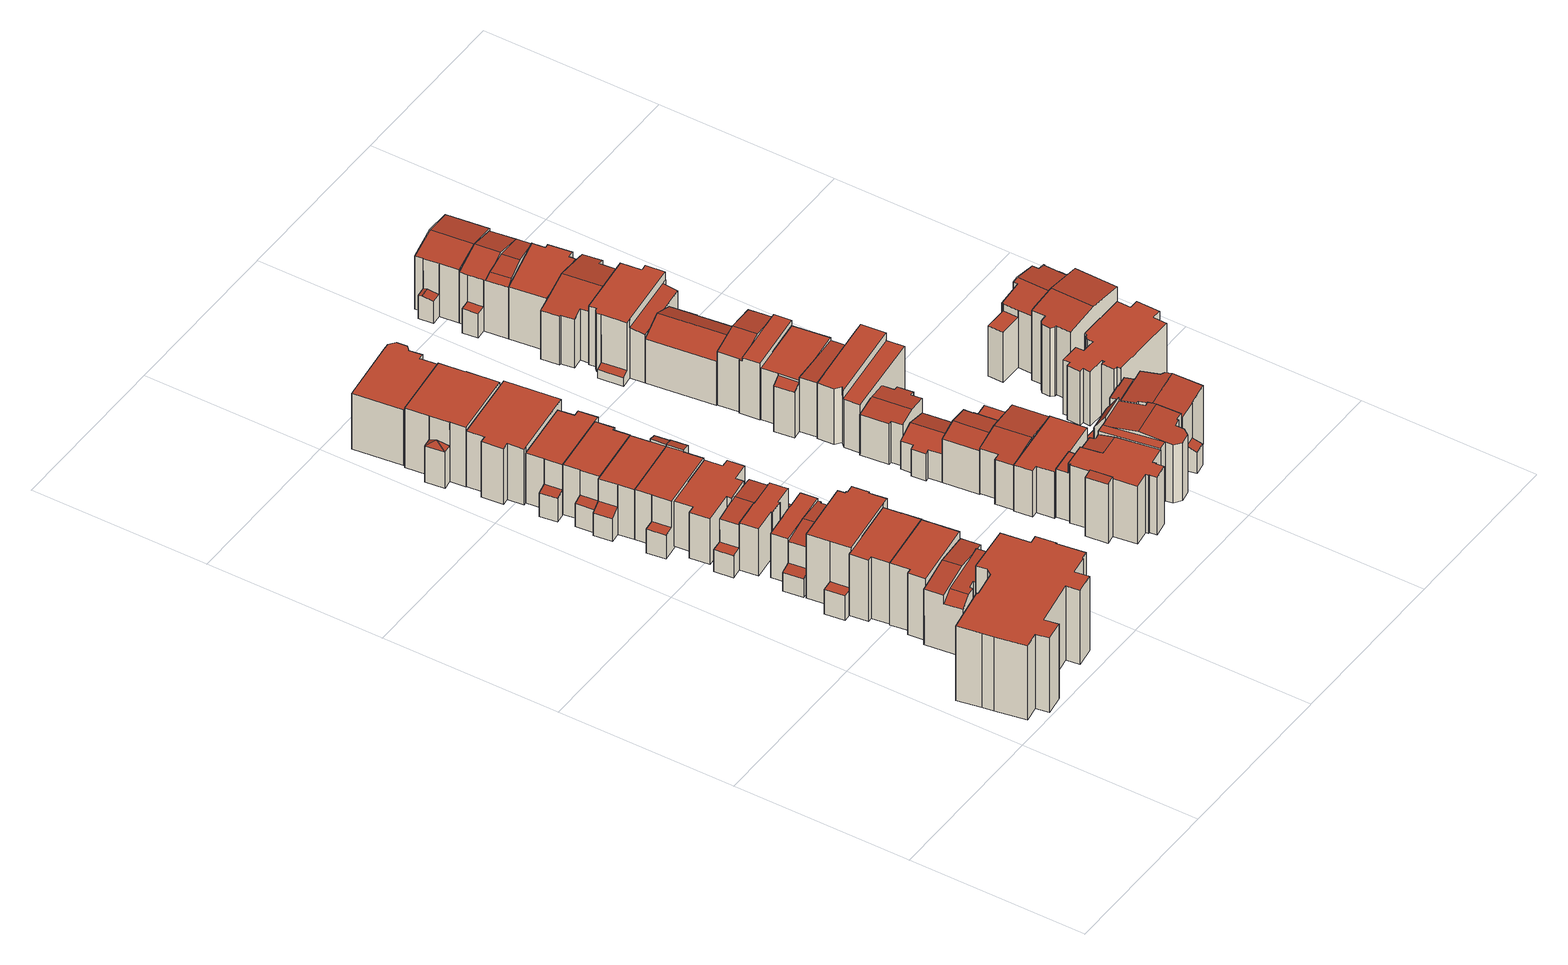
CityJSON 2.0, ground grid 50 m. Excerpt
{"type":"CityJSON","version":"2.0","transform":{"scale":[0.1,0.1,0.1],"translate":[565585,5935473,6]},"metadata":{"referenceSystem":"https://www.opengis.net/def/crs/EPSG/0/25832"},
"CityObjects":{
"building1":{"type":"Building","attributes":{"name":"Wasser- und Schifffahrtsamt","Gemeindeschluessel":"02000000","Geometrietyp2DReferenz":"3000","function":"31001_3010","roofType":"1000","measuredHeight":23.5,"storeysAboveGround":5},"geometry":[{"type":"MultiSurface","lod":"2","boundaries":[[[0,1,2,3,4,5,6,7,8,9,10,11,12,13,14,15,16,17,18,19,20,21,22,23,24,25]],[[26,27,28,29,30,31,32,33,34,35,36,37,38,39,40,41,42,43,44,45,46,47,48,49,50,51]],[[51,50,1,0]],[[50,49,2,1]],[[49,48,3,2]],[[48,47,4,3]],[[47,46,5,4]],[[46,45,6,5]],[[45,44,7,6]],[[44,43,8,7]],[[43,42,9,8]],[[42,41,10,9]],[[41,40,11,10]],[[40,39,12,11]],[[39,38,13,12]],[[38,37,14,13]],[[37,36,15,14]],[[36,35,16,15]],[[35,34,17,16]],[[34,33,18,17]],[[33,32,19,18]],[[32,31,20,19]],[[31,30,21,20]],[[30,29,22,21]],[[29,28,23,22]],[[28,27,24,23]],[[27,26,25,24]],[[26,51,0,25]]],"semantics":{"surfaces":[{"type":"GroundSurface"},{"type":"RoofSurface"},{"type":"WallSurface"}],"values":[0,1,2,2,2,2,2,2,2,2,2,2,2,2,2,2,2,2,2,2,2,2,2,2,2,2,2,2]}}]},
"building2":{"type":"Building","attributes":{"Gemeindeschluessel":"02000000","Geometrietyp2DReferenz":"3000","function":"31001_1120","roofType":"3100","measuredHeight":18.87,"storeysAboveGround":3},"geometry":[{"type":"MultiSurface","lod":"2","boundaries":[[[52,53,54,55,56]],[[57,58,59,60]],[[59,58,61,62,63,64,65,66,67]],[[68,69,70,71,53,52,67]],[[65,72,73,68,66]],[[74,75,76,77]],[[78,55,54,79]],[[80,64,63,81]],[[81,63,62,82]],[[82,62,61,83]],[[77,70,69,74]],[[73,69,68]],[[84,76,75,85]],[[86,87,80,81,82,83,88,78,79,89,84,85]],[[59,67,52,56,60]],[[87,86,69,73,72]],[[86,85,75,74,69]],[[84,89,71,70,77,76]],[[80,87,72,65,64]],[[68,67,66]],[[88,83,61,58,57]],[[78,88,57,60,56,55]],[[89,79,54,53,71]]],"semantics":{"surfaces":[{"type":"RoofSurface"},{"type":"WallSurface"},{"type":"GroundSurface"}],"values":[0,0,0,0,0,0,1,1,1,1,1,1,1,2,1,1,1,1,1,1,1,1,1]}}]},
"building3":{"type":"Building","attributes":{"Gemeindeschluessel":"02000000","Geometrietyp2DReferenz":"3000","function":"31001_1120","roofType":"1000","measuredHeight":19.56,"storeysAboveGround":4},"geometry":[{"type":"MultiSurface","lod":"2","boundaries":[[[90,91,92,93,94]],[[95,92,91]],[[92,96,93]],[[95,97,96,92]],[[98,99,100,101]],[[101,100,102,103]],[[103,102,104,105]],[[105,104,106,107]],[[94,108,109,90]],[[110,111,112,113]],[[114,97,95,115]],[[116,110,113,98,101,103,105,107,114,115]],[[114,107,106,108,94,93,96,97]],[[116,115,95,91,90,109,117]],[[99,98,113,112]],[[111,110,116,117]],[[111,117,109,108,106,104,102,100,99,112]]],"semantics":{"surfaces":[{"type":"RoofSurface"},{"type":"WallSurface"},{"type":"GroundSurface"}],"values":[0,0,0,0,1,1,1,1,1,1,1,2,1,1,1,1,0]}}]},
"building4":{"type":"Building","attributes":{"Gemeindeschluessel":"02000000","Geometrietyp2DReferenz":"3000","function":"31001_1120","roofType":"1000","measuredHeight":19.34,"storeysAboveGround":4},"geometry":[{"type":"MultiSurface","lod":"2","boundaries":[[[118,119,120,121]],[[122,123,124,125]],[[121,126,127,118]],[[128,127,129,130]],[[130,129,131,132]],[[132,131,133,134]],[[134,133,135,136]],[[137,120,119,138]],[[128,130,132,134,136,122,125,139,137,138]],[[128,138,119,118,127]],[[137,139,140,126,121,120]],[[123,122,136,135]],[[140,139,125,124]],[[140,124,123,135,133,131,129,127,126]]],"semantics":{"surfaces":[{"type":"RoofSurface"},{"type":"WallSurface"},{"type":"GroundSurface"}],"values":[0,1,1,1,1,1,1,1,2,1,1,1,1,0]}}]},
"building5":{"type":"Building","attributes":{"Gemeindeschluessel":"02000000","Geometrietyp2DReferenz":"3000","function":"31001_3020","roofType":"1000","measuredHeight":20.38,"storeysAboveGround":3},"geometry":[{"type":"MultiSurface","lod":"2","boundaries":[[[141,142,143,144,145]],[[122,142,141,146]],[[146,141,145,147]],[[148,149,150,151]],[[151,150,152,153]],[[153,152,154,155]],[[155,154,156,157]],[[157,156,158,159]],[[160,161,162,163]],[[163,162,164,165]],[[165,164,166,125]],[[143,167,168,144]],[[122,146,147,169,148,151,153,155,157,159,160,163,165,125]],[[149,148,169,170]],[[161,160,159,158]],[[122,125,166,167,143,142]],[[169,147,145,144,168,170]],[[161,158,156,154,152,150,149,170,168,167,166,164,162]]],"semantics":{"surfaces":[{"type":"RoofSurface"},{"type":"WallSurface"},{"type":"GroundSurface"}],"values":[0,1,1,1,1,1,1,1,1,1,1,1,2,1,1,1,1,0]}}]},
"building6":{"type":"Building","attributes":{"Gemeindeschluessel":"02000000","Geometrietyp2DReferenz":"3000","function":"31001_1010","roofType":"3100","measuredHeight":14.05,"storeysAboveGround":2},"geometry":[{"type":"MultiSurface","lod":"2","boundaries":[[[171,172,173,174]],[[175,176,177,178,179,180,181,182,183,184,185,186]],[[187,188,189,186,190,191]],[[188,192,193,194,195,196,197,198,175,189]],[[199,200,201,202]],[[203,204,200,199]],[[205,174,173,206]],[[207,184,183,208]],[[208,183,182,209]],[[209,182,181,210]],[[210,181,180,211]],[[211,180,179,212]],[[212,179,178,213]],[[198,176,175]],[[186,185,190]],[[171,187,191,172]],[[214,196,195,215]],[[215,195,194,216]],[[216,194,193,217]],[[217,193,192,218]],[[214,215,216,217,218,205,206,219,207,208,209,210,211,212,213,220,221]],[[205,218,192,188,187,171,174]],[[221,220,201,200,204]],[[214,221,204,203,197,196]],[[175,186,189]],[[207,219,190,185,184]],[[176,198,197,203,199,202,177]],[[220,213,178,177,202,201]],[[219,206,173,172,191,190]]],"semantics":{"surfaces":[{"type":"RoofSurface"},{"type":"WallSurface"},{"type":"GroundSurface"}],"values":[0,0,0,0,0,0,1,1,1,1,1,1,1,1,1,1,1,1,1,1,2,1,1,1,1,1,1,1,1]}}]},
"building7":{"type":"Building","attributes":{"Gemeindeschluessel":"02000000","Geometrietyp2DReferenz":"3000","function":"31001_1120","roofType":"3100","measuredHeight":14.93,"storeysAboveGround":2},"geometry":[{"type":"MultiSurface","lod":"2","boundaries":[[[222,223,224,225]],[[226,227,228,229,230]],[[228,231,232,233,234,235,236,237,238,239,240]],[[229,240,241,242,243,244,245,246,247,230]],[[248,249,250,251]],[[252,253,254,255]],[[256,222,225,257]],[[223,227,226,224]],[[227,231,228]],[[240,239,241]],[[258,238,237,259]],[[259,237,236,260]],[[260,236,235,261]],[[261,235,234,262]],[[262,234,233,263]],[[263,233,232,264]],[[265,247,246,266]],[[266,246,245,267]],[[267,245,244,268]],[[268,244,243,269]],[[252,251,250,253]],[[258,259,260,261,262,263,264,270,256,257,265,266,267,268,269,271,272]],[[265,257,225,224,226,230,247]],[[272,271,254,253,250,249]],[[271,269,243,242,255,254]],[[258,272,249,248,238]],[[238,248,251,252,255,242,241,239]],[[270,264,232,231,227]],[[228,240,229]],[[256,270,227,223,222]]],"semantics":{"surfaces":[{"type":"RoofSurface"},{"type":"WallSurface"},{"type":"GroundSurface"}],"values":[0,0,0,0,0,0,1,1,1,1,1,1,1,1,1,1,1,1,1,1,1,2,1,1,1,1,1,1,1,1]}}]},
"building8":{"type":"Building","attributes":{"Gemeindeschluessel":"02000000","Geometrietyp2DReferenz":"3000","function":"31001_1010","roofType":"1000","measuredHeight":14.27,"storeysAboveGround":3},"geometry":[{"type":"MultiSurface","lod":"2","boundaries":[[[273,274,275,276,277,278,279,280,281,282,283,284,285]],[[286,287,288,289,290,291,292,293,294,295,296,297,298]],[[286,285,284,287]],[[287,284,283,288]],[[288,283,282,289]],[[289,282,281,290]],[[290,281,280,291]],[[291,280,279,292]],[[292,279,278,293]],[[293,278,277,294]],[[294,277,276,295]],[[295,276,275,296]],[[296,275,274,297]],[[297,274,273,298]],[[298,273,285,286]]],"semantics":{"surfaces":[{"type":"RoofSurface"},{"type":"GroundSurface"},{"type":"WallSurface"}],"values":[0,1,2,2,2,2,2,2,2,2,2,2,2,2,2]}}]},
"building9":{"type":"Building","attributes":{"Gemeindeschluessel":"02000000","Geometrietyp2DReferenz":"3000","function":"31001_1010","roofType":"1000","measuredHeight":16.31,"storeysAboveGround":3},"geometry":[{"type":"MultiSurface","lod":"2","boundaries":[[[299,300,301,302]],[[303,304,305,306]],[[307,308,309,310]],[[311,299,302,312]],[[310,313,314,307]],[[315,314,316,317]],[[300,318,319,301]],[[309,304,303,313,310]],[[313,303,306,320]],[[315,317,311,312,321,322,323,324]],[[318,300,299,311,317,316]],[[324,323,305,304,309,308]],[[315,324,308,307,314]],[[325,322,321,326]],[[323,322,325,320,306,305]],[[321,312,302,301,319,326]],[[325,326,319,318,316,314,313,320]]],"semantics":{"surfaces":[{"type":"RoofSurface"},{"type":"WallSurface"},{"type":"GroundSurface"}],"values":[0,0,0,1,1,1,1,1,1,2,1,1,1,1,1,1,0]}}]},
"building10":{"type":"Building","attributes":{"Gemeindeschluessel":"02000000","Geometrietyp2DReferenz":"3000","function":"31001_1010","roofType":"1000","measuredHeight":16.48,"storeysAboveGround":3},"geometry":[{"type":"MultiSurface","lod":"2","boundaries":[[[327,328,329,330]],[[306,331,332,333]],[[334,335,336,337]],[[338,328,327,339]],[[340,341,342,343]],[[337,342,344,334]],[[329,345,346,330]],[[334,344,333,332,335]],[[347,306,333,344]],[[348,349,338,339,340,343,350,351]],[[340,339,327,330,346,341]],[[351,350,336,335,332,331]],[[348,351,331,306,347,352]],[[345,349,348,352]],[[350,343,342,337,336]],[[338,349,345,329,328]],[[352,347,344,342,341,346,345]]],"semantics":{"surfaces":[{"type":"RoofSurface"},{"type":"WallSurface"},{"type":"GroundSurface"}],"values":[0,0,0,1,1,1,1,1,1,2,1,1,1,1,1,1,0]}}]},
"building11":{"type":"Building","attributes":{"Gemeindeschluessel":"02000000","Geometrietyp2DReferenz":"3000","function":"31001_1020","roofType":"1000","measuredHeight":15.69,"storeysAboveGround":3},"geometry":[{"type":"MultiSurface","lod":"2","boundaries":[[[353,354,355,356]],[[357,353,356,358]],[[359,360,361,362]],[[363,364,365,366]],[[366,365,367,368]],[[354,369,370,355]],[[357,358,371,359,362,363,366,368]],[[360,359,371,372]],[[364,363,362,361]],[[357,368,367,369,354,353]],[[371,358,356,355,370,372]],[[364,361,360,372,370,369,367,365]]],"semantics":{"surfaces":[{"type":"RoofSurface"},{"type":"WallSurface"},{"type":"GroundSurface"}],"values":[0,1,1,1,1,1,2,1,1,1,1,0]}}]},
"building12":{"type":"Building","attributes":{"Gemeindeschluessel":"02000000","Geometrietyp2DReferenz":"3000","function":"31001_1010","roofType":"1000","measuredHeight":15.85,"storeysAboveGround":3},"geometry":[{"type":"MultiSurface","lod":"2","boundaries":[[[373,374,375,376]],[[377,373,376,378]],[[379,380,381,382]],[[382,381,383,384]],[[384,383,385,386]],[[374,387,388,375]],[[389,377,378,390,379,382,384,386,391]],[[360,389,391,392]],[[380,379,390,393]],[[392,391,386,385]],[[377,389,360,387,374,373]],[[390,378,376,375,388,393]],[[392,385,383,381,380,393,388,387,360]]],"semantics":{"surfaces":[{"type":"RoofSurface"},{"type":"WallSurface"},{"type":"GroundSurface"}],"values":[0,1,1,1,1,1,2,1,1,1,1,1,0]}}]},
"building13":{"type":"Building","attributes":{"Gemeindeschluessel":"02000000","Geometrietyp2DReferenz":"3000","function":"31001_1010","roofType":"1000","measuredHeight":17.62,"storeysAboveGround":3},"geometry":[{"type":"MultiSurface","lod":"2","boundaries":[[[394,395,396,397,398,399,400,401,402]],[[379,403,404,405,406,407,408,409,410]],[[406,398,397,407]],[[407,397,396,408]],[[408,396,395,409]],[[409,395,394,410]],[[379,402,401,403]],[[403,401,400,404]],[[404,400,399,405]],[[405,399,398,406]],[[379,410,394,402]]],"semantics":{"surfaces":[{"type":"RoofSurface"},{"type":"GroundSurface"},{"type":"WallSurface"}],"values":[0,1,2,2,2,2,2,2,2,2,2]}}]},
"building14":{"type":"Building","attributes":{"Gemeindeschluessel":"02000000","Geometrietyp2DReferenz":"3000","function":"31001_1010","roofType":"1000","measuredHeight":18.85,"storeysAboveGround":3},"geometry":[{"type":"MultiSurface","lod":"2","boundaries":[[[411,412,413]],[[414,411,413]],[[415,416,411,414]],[[416,417,418,412,411]],[[419,420,421,422]],[[423,424,425,426,427]],[[428,429,430,431]],[[417,432,433,418]],[[426,420,419,427]],[[434,425,424,435]],[[436,437,438,439,440,428,431,441,442,434,435]],[[443,433,432,444,445,446,447,448,430,429]],[[440,439,413,412,418,433,443]],[[438,437,444,432,417,416,415]],[[434,442,421,420,426,425]],[[436,435,424,423,446,445]],[[445,444,437,436]],[[447,446,423,427,419,422]],[[442,441,448,447,422,421]],[[443,429,428,440]],[[430,448,441,431]],[[439,438,415,414,413]]],"semantics":{"surfaces":[{"type":"RoofSurface"},{"type":"WallSurface"},{"type":"GroundSurface"}],"values":[0,0,0,0,0,0,1,1,1,1,2,0,1,1,1,1,1,1,1,1,1,1]}}]},
"building15":{"type":"Building","attributes":{"Gemeindeschluessel":"02000000","Geometrietyp2DReferenz":"3000","function":"31001_1010","roofType":"1000","measuredHeight":17.55,"storeysAboveGround":3},"geometry":[{"type":"MultiSurface","lod":"2","boundaries":[[[449,450,451,452]],[[453,454,455,456]],[[457,458,459,460]],[[460,459,461,462]],[[463,464,465,466]],[[466,465,450,449]],[[467,468,469,470]],[[471,461,459,458,469,468,455,454,451,450,465,464]],[[457,460,462,472,463,466,449,452,453,456,467,470]],[[463,472,471,464]],[[472,462,461,471]],[[457,470,469,458]],[[467,456,455,468]],[[453,452,451,454]]],"semantics":{"surfaces":[{"type":"WallSurface"},{"type":"RoofSurface"},{"type":"GroundSurface"}],"values":[0,0,0,0,0,0,0,1,2,0,0,0,0,0]}}]},
"building16":{"type":"Building","attributes":{"Gemeindeschluessel":"02000000","Geometrietyp2DReferenz":"3000","function":"31001_1120","roofType":"1000","measuredHeight":18.82,"storeysAboveGround":4},"geometry":[{"type":"MultiSurface","lod":"2","boundaries":[[[473,474,475,476]],[[477,478,479,480,481,482,483,484,485]],[[486,475,474,487]],[[488,473,476,489]],[[490,491,492,493]],[[485,494,477]],[[495,496,497,498]],[[498,497,499,500]],[[500,499,501,502]],[[503,483,482,504]],[[504,482,481,505]],[[505,481,480,506]],[[507,508,509,510]],[[510,509,511,512]],[[512,511,513,514]],[[515,516,495,498,500,502,517,488,489,518,490,493,519,520,503,504,505,506,507,510,512,514]],[[486,487,521,501,499,497,496,522,523,513,511,509,508,479,478,477,494,524,492,491]],[[508,507,506,480,479]],[[523,522,516,515]],[[513,523,515,514]],[[503,520,525,526,484,483]],[[522,496,495,516]],[[501,521,517,502]],[[486,491,490,518]],[[527,524,494,485,484,526]],[[519,493,492,524,527,528]],[[525,520,519,528]],[[488,517,521,487,474,473]],[[518,489,476,475,486]],[[525,528,527,526]]],"semantics":{"surfaces":[{"type":"RoofSurface"},{"type":"WallSurface"},{"type":"GroundSurface"}],"values":[0,0,1,1,1,1,1,1,1,1,1,1,1,1,1,2,0,1,1,1,1,1,1,1,1,1,1,1,1,0]}}]},
"building17":{"type":"Building","attributes":{"Gemeindeschluessel":"02000000","Geometrietyp2DReferenz":"3000","function":"31001_1010","roofType":"1000","measuredHeight":14.65,"storeysAboveGround":3},"geometry":[{"type":"MultiSurface","lod":"2","boundaries":[[[529,530,531,532,533,534,535]],[[536,537,538,539,540,541,542]],[[540,531,530,541]],[[541,530,529,542]],[[536,535,534,537]],[[537,534,533,538]],[[538,533,532,539]],[[539,532,531,540]],[[536,542,529,535]]],"semantics":{"surfaces":[{"type":"RoofSurface"},{"type":"GroundSurface"},{"type":"WallSurface"}],"values":[0,1,2,2,2,2,2,2,2]}}]},
"building18":{"type":"Building","attributes":{"Gemeindeschluessel":"02000000","Geometrietyp2DReferenz":"3000","function":"31001_1010","roofType":"3100","measuredHeight":15.34,"storeysAboveGround":3},"geometry":[{"type":"MultiSurface","lod":"2","boundaries":[[[543,544,545,546,547,548]],[[544,549,550,545]],[[551,548,547,552]],[[552,547,546,553]],[[554,543,548,551]],[[555,550,549,556]],[[556,549,544,543,554]],[[553,546,545,550,555]],[[553,555,556,554,551,552]]],"semantics":{"surfaces":[{"type":"RoofSurface"},{"type":"WallSurface"},{"type":"GroundSurface"}],"values":[0,0,1,1,1,1,1,1,2]}}]},
"building19":{"type":"Building","attributes":{"Gemeindeschluessel":"02000000","Geometrietyp2DReferenz":"3000","function":"31001_1010","roofType":"3100","measuredHeight":10.65,"storeysAboveGround":2},"geometry":[{"type":"MultiSurface","lod":"2","boundaries":[[[557,558,559,560,561,562,563,564]],[[563,565,566,564]],[[567,559,558,568]],[[568,558,557,569]],[[570,562,561,571]],[[571,561,560,572]],[[572,560,559,567]],[[573,566,565,574]],[[569,557,564,566,573]],[[574,565,563,562,570]],[[574,570,571,572,567,568,569,573]]],"semantics":{"surfaces":[{"type":"RoofSurface"},{"type":"WallSurface"},{"type":"GroundSurface"}],"values":[0,0,1,1,1,1,1,1,1,1,2]}}]},
"building20":{"type":"Building","attributes":{"Gemeindeschluessel":"02000000","Geometrietyp2DReferenz":"3000","function":"31001_2010","roofType":"3100","measuredHeight":14.89,"storeysAboveGround":5},"geometry":[{"type":"MultiSurface","lod":"2","boundaries":[[[575,576,577,578]],[[578,579,580,575]],[[581,577,576,582]],[[583,570,574,584,581,582]],[[583,582,576,575,580,585,586]],[[581,584,587,579,578,577]],[[587,584,574,588]],[[589,570,583,586]],[[574,570,589,590,588]],[[585,580,579,587,588,590]],[[585,590,589,586]]],"semantics":{"surfaces":[{"type":"RoofSurface"},{"type":"WallSurface"},{"type":"GroundSurface"}],"values":[0,1,1,2,1,1,1,1,1,0,0]}}]},
"building21":{"type":"Building","attributes":{"Gemeindeschluessel":"02000000","Geometrietyp2DReferenz":"3000","function":"31001_1010","roofType":"3100","measuredHeight":13.45,"storeysAboveGround":4},"geometry":[{"type":"MultiSurface","lod":"2","boundaries":[[[591,592,593,594,595,596,597]],[[594,598,599,600,601,602,603,595]],[[604,597,596,605]],[[606,593,592,607]],[[607,592,591,608]],[[608,591,597,604]],[[609,603,602,610]],[[610,602,601,611]],[[611,601,600,612]],[[612,600,599,613]],[[613,599,598,614]],[[614,598,594,593,606]],[[605,596,595,603,609]],[[605,609,610,611,612,613,614,606,607,608,604]]],"semantics":{"surfaces":[{"type":"RoofSurface"},{"type":"WallSurface"},{"type":"GroundSurface"}],"values":[0,0,1,1,1,1,1,1,1,1,1,1,1,2]}}]},
"building22":{"type":"Building","attributes":{"Gemeindeschluessel":"02000000","Geometrietyp2DReferenz":"3000","function":"31001_1120","roofType":"3100","measuredHeight":19.62,"storeysAboveGround":5},"geometry":[{"type":"MultiSurface","lod":"2","boundaries":[[[615,616,617,618,619]],[[615,620,621,622,623,624,625,626]],[[627,628,629,630]],[[626,616,615]],[[631,618,617,632]],[[633,623,622,634]],[[635,636,637,638]],[[638,637,639,640]],[[640,639,641,642]],[[642,641,643,644]],[[645,646,619,647]],[[648,630,629,649]],[[624,628,627,625]],[[650,651,652,653]],[[650,653,645,647,631,632,654,648,649,633,634,635,638,640,642,644]],[[646,645,653,652]],[[651,650,644,643]],[[615,619,620]],[[635,634,622,621,636]],[[633,649,629,628,624,623]],[[648,654,625,627,630]],[[631,647,619,618]],[[654,632,617,616,626,625]],[[651,643,641,639,637,636,621,620,619,646,652]]],"semantics":{"surfaces":[{"type":"RoofSurface"},{"type":"WallSurface"},{"type":"GroundSurface"}],"values":[0,0,0,1,1,1,1,1,1,1,1,1,1,1,2,1,1,1,1,1,1,1,1,0]}}]},
"building23":{"type":"Building","attributes":{"Gemeindeschluessel":"02000000","Geometrietyp2DReferenz":"3000","function":"31001_1010","roofType":"1000","measuredHeight":17.07,"storeysAboveGround":3},"geometry":[{"type":"MultiSurface","lod":"2","boundaries":[[[655,656,657,658]],[[659,660,661,662,663]],[[664,655,658,665]],[[666,667,668,669]],[[661,670,662]],[[656,671,672,657]],[[673,663,662]],[[674,675,676,677]],[[677,676,678,679]],[[680,681,664,665,682,666,669,683,684,674,677,679]],[[675,674,684,685]],[[680,679,678,686,660,659]],[[681,680,659,663,673]],[[687,688,670,661,660,686]],[[684,683,688,687,685]],[[667,666,682,672]],[[688,683,669,668]],[[664,681,673,671,656,655]],[[682,665,658,657,672]],[[687,686,678,676,675,685]],[[668,667,672,671,673,662,670,688]]],"semantics":{"surfaces":[{"type":"RoofSurface"},{"type":"WallSurface"},{"type":"GroundSurface"}],"values":[0,0,1,1,1,1,1,1,1,2,1,1,1,1,1,1,1,1,1,0,0]}}]},
"building24":{"type":"Building","attributes":{"Gemeindeschluessel":"02000000","Geometrietyp2DReferenz":"3000","function":"31001_1010","roofType":"1000","measuredHeight":17.6,"storeysAboveGround":5},"geometry":[{"type":"MultiSurface","lod":"2","boundaries":[[[689,690,691,692,693,694,695,659]],[[696,697,698,699,700]],[[701,702,703,704,705]],[[706,659,695,707]],[[705,694,693,701]],[[697,692,691,698]],[[708,690,689,709]],[[709,689,659,706]],[[710,700,699,711]],[[712,705,704,713]],[[713,704,703,714]],[[714,703,702,715]],[[716,717,710,711,708,709,706,707,712,713,714,715]],[[710,717,696,700]],[[708,711,699,698,691,690]],[[717,716,692,697,696]],[[716,715,702,701,693,692]],[[712,707,695,694,705]]],"semantics":{"surfaces":[{"type":"RoofSurface"},{"type":"WallSurface"},{"type":"GroundSurface"}],"values":[0,0,0,1,1,1,1,1,1,1,1,1,2,1,1,1,1,1]}}]},
"building25":{"type":"Building","attributes":{"Gemeindeschluessel":"02000000","Geometrietyp2DReferenz":"3000","function":"31001_1010","roofType":"3100","measuredHeight":18.48,"storeysAboveGround":3},"geometry":[{"type":"MultiSurface","lod":"2","boundaries":[[[718,719,720,721,722,723,724]],[[725,726,727,721,728,729]],[[722,727,730,731,730,732,733,734,735,723]],[[736,737,738,739]],[[740,719,718,741]],[[741,718,724,742]],[[720,728,721]],[[727,726,730]],[[743,735,734,744]],[[744,734,733,745]],[[739,732,730,736]],[[746,738,737,747]],[[748,749,750,740,741,742,743,744,745,746,747]],[[748,747,737,736,730,731]],[[746,745,733,732,739,738]],[[750,749,725,729]],[[749,748,731,730,726,725]],[[740,750,729,728,720,719]],[[721,727,722]],[[743,742,724,723,735]]],"semantics":{"surfaces":[{"type":"RoofSurface"},{"type":"WallSurface"},{"type":"GroundSurface"}],"values":[0,0,0,0,1,1,1,1,1,1,1,1,2,1,1,1,1,1,1,1]}}]},
"building26":{"type":"Building","attributes":{"Gemeindeschluessel":"02000000","Geometrietyp2DReferenz":"3000","function":"31001_1120","roofType":"3100","measuredHeight":16.99,"storeysAboveGround":3},"geometry":[{"type":"MultiSurface","lod":"2","boundaries":[[[751,752,753,754]],[[742,755,756,757]],[[754,758,759,751]],[[760,753,752,761]],[[762,743,742,757,763,760,761]],[[760,763,764,765,758,754,753]],[[766,743,762,767]],[[762,761,752,751,759,767]],[[742,743,766,768,755]],[[764,763,757,756]],[[768,766,767,759,758,765]],[[768,765,764,756,755]]],"semantics":{"surfaces":[{"type":"RoofSurface"},{"type":"WallSurface"},{"type":"GroundSurface"}],"values":[0,1,1,1,2,1,1,1,1,1,0,0]}}]},
"building27":{"type":"Building","attributes":{"Gemeindeschluessel":"02000000","Geometrietyp2DReferenz":"3000","function":"31001_1120","roofType":"1000","measuredHeight":18.51,"storeysAboveGround":3},"geometry":[{"type":"MultiSurface","lod":"2","boundaries":[[[769,770,771,772]],[[773,774,775,776,777,778,779,780,781,782,783,784]],[[785,786,787,788,789,790]],[[791,769,772,792]],[[793,784,783,794]],[[794,783,782,795]],[[795,782,781,796]],[[796,781,780,797]],[[797,780,779,798]],[[798,779,778,799]],[[789,777,776,790]],[[770,775,774,771]],[[800,773,784,793]],[[801,788,787,802]],[[802,787,786,760]],[[760,786,785,763]],[[803,791,792,800,793,794,795,796,797,798,799,801,802,760,763]],[[803,763,785,790,776]],[[801,799,778,777,789,788]],[[791,803,776,775,770,769]],[[800,792,772,771,774,773]]],"semantics":{"surfaces":[{"type":"RoofSurface"},{"type":"WallSurface"},{"type":"GroundSurface"}],"values":[0,0,0,1,1,1,1,1,1,1,1,1,1,1,1,1,2,1,1,1,1]}}]},
"building28":{"type":"Building","attributes":{"Gemeindeschluessel":"02000000","Geometrietyp2DReferenz":"3000","function":"31001_1010","roofType":"3100","measuredHeight":18.15,"storeysAboveGround":3},"geometry":[{"type":"MultiSurface","lod":"2","boundaries":[[[804,805,806,807,808,809,810,811,812]],[[809,813,814,815,816,817,810]],[[818,812,811,819]],[[820,808,807,821]],[[821,807,806,822]],[[822,806,805,823]],[[823,805,804,824]],[[824,804,812,818]],[[825,817,816,826]],[[826,816,815,827]],[[827,815,814,828]],[[828,814,813,829]],[[829,813,809,808,820]],[[819,811,810,817,825]],[[819,825,826,827,828,829,820,821,822,823,824,818]]],"semantics":{"surfaces":[{"type":"RoofSurface"},{"type":"WallSurface"},{"type":"GroundSurface"}],"values":[0,0,1,1,1,1,1,1,1,1,1,1,1,1,2]}}]},
"building29":{"type":"Building","attributes":{"Gemeindeschluessel":"02000000","Geometrietyp2DReferenz":"3000","function":"31001_2460","roofType":"1000","measuredHeight":2.71,"storeysAboveGround":1},"geometry":[{"type":"MultiSurface","lod":"2","boundaries":[[[830,831,832,833]],[[834,835,836,837]],[[834,833,832,835]],[[835,832,831,836]],[[836,831,830,837]],[[837,830,833,834]]],"semantics":{"surfaces":[{"type":"RoofSurface"},{"type":"GroundSurface"},{"type":"WallSurface"}],"values":[0,1,2,2,2,2]}}]},
"building30":{"type":"Building","attributes":{"Gemeindeschluessel":"02000000","Geometrietyp2DReferenz":"3000","function":"31001_1120","roofType":"3100","measuredHeight":19.8,"storeysAboveGround":5},"geometry":[{"type":"MultiSurface","lod":"2","boundaries":[[[838,839,840,841,842,843]],[[844,845,846,847]],[[847,846,848,849]],[[850,851,852,853]],[[853,852,854,855]],[[855,854,856,857]],[[842,858,859,843]],[[860,841,840,861]],[[861,840,839,862]],[[862,839,838,863]],[[864,865,866,867]],[[867,866,868,869]],[[870,860,861,862,863,871,850,853,855,857,844,847,849,872,873,864,867,869,874]],[[875,868,866,865,876,877,878,856,854,852,851,879]],[[880,875,879,881,859,858,882]],[[880,882,870,874]],[[874,869,868,875,880]],[[876,865,864,873]],[[873,872,883,884,877,876]],[[871,863,838,843,859,881]],[[860,870,882,858,842,841]],[[850,871,881,879,851]],[[844,857,856,878,885,845]],[[885,878,877,884]],[[883,872,849,848]],[[883,848,846,845,885,884]]],"semantics":{"surfaces":[{"type":"RoofSurface"},{"type":"WallSurface"},{"type":"GroundSurface"}],"values":[0,1,1,1,1,1,1,1,1,1,1,1,2,0,0,1,1,1,1,1,1,1,1,1,1,0]}}]},
"building31":{"type":"Building","attributes":{"Gemeindeschluessel":"02000000","Geometrietyp2DReferenz":"3000","function":"31001_1010","roofType":"1000","measuredHeight":16.61,"storeysAboveGround":5},"geometry":[{"type":"MultiSurface","lod":"2","boundaries":[[[886,887,888,889]],[[889,888,890,891]],[[891,890,892,893]],[[893,892,894,825]],[[825,894,895,819]],[[819,895,896,897]],[[898,899,900,901]],[[887,886,901,900]],[[899,898,897,896]],[[897,898,901,886,889,891,893,825,819]],[[899,896,895,894,892,890,888,887,900]]],"semantics":{"surfaces":[{"type":"WallSurface"},{"type":"GroundSurface"},{"type":"RoofSurface"}],"values":[0,0,0,0,0,0,0,0,0,1,2]}}]},
"building32":{"type":"Building","attributes":{"Gemeindeschluessel":"02000000","Geometrietyp2DReferenz":"3000","function":"31001_1010","roofType":"3100","measuredHeight":18.66,"storeysAboveGround":3},"geometry":[{"type":"MultiSurface","lod":"2","boundaries":[[[902,903,904,905]],[[906,907,908,909,910,911,912]],[[913,914,915,916]],[[906,915,914,917,918]],[[919,920,921,922,908,907]],[[917,923,924,919,918]],[[925,926,927,928,929,930]],[[931,902,905,932]],[[903,911,910,904]],[[933,910,909,934]],[[930,922,921,925]],[[919,924,920]],[[935,929,928,936]],[[936,928,927,937]],[[937,927,926,938]],[[939,898,897,940,931,932,933,934,935,936,937,938]],[[935,934,909,908,922,930,929]],[[919,907,906,918]],[[897,898,923,917,914,913]],[[898,939,921,920,924,923]],[[939,938,926,925,921]],[[906,912,916,915]],[[940,897,913,916,912,911]],[[931,940,911,903,902]],[[933,932,905,904,910]]],"semantics":{"surfaces":[{"type":"RoofSurface"},{"type":"WallSurface"},{"type":"GroundSurface"}],"values":[0,0,0,0,0,0,0,1,1,1,1,1,1,1,1,2,1,1,1,1,1,1,1,1,1]}}]},
"building33":{"type":"Building","attributes":{"Gemeindeschluessel":"02000000","Geometrietyp2DReferenz":"3000","function":"31001_1010","roofType":"3100","measuredHeight":18.53,"storeysAboveGround":3},"geometry":[{"type":"MultiSurface","lod":"2","boundaries":[[[941,942,943,944]],[[945,946,942,941]],[[947,948,949,950]],[[951,952,953,954]],[[955,956,957,958]],[[950,957,959,947]],[[960,949,948,961]],[[962,963,964,965,966,967,951,954,955,958,960,961]],[[956,955,954,953,968]],[[969,963,962,959]],[[962,961,948,947,959]],[[960,958,957,950,949]],[[964,963,969,970,971]],[[972,943,942,946,973]],[[973,965,964,971]],[[966,965,973,946,945]],[[967,966,945,941,944]],[[951,967,944,943,972,952]],[[970,969,959,957,956,968]],[[970,968,953,952,972,973,971]]],"semantics":{"surfaces":[{"type":"RoofSurface"},{"type":"WallSurface"},{"type":"GroundSurface"}],"values":[0,0,0,1,1,1,1,2,1,1,1,1,1,1,1,1,1,1,0,0]}}]},
"building34":{"type":"Building","attributes":{"Gemeindeschluessel":"02000000","Geometrietyp2DReferenz":"3000","function":"31001_1010","roofType":"1000","measuredHeight":17.11,"storeysAboveGround":4},"geometry":[{"type":"MultiSurface","lod":"2","boundaries":[[[974,975,976,977,978,979,980,981,982,983,984,985,986,987,988,989,990,991,992,993,994,995,996,997,998]],[[999,1000,1001,1002,1003,1004,1005,1006,1007,1008,1009,1010,1011,1012,1013,1014,1015,1016,1017,1018,1019,1020,1021,1022,1023]],[[1023,1022,975,974]],[[1022,1021,976,975]],[[1021,1020,977,976]],[[1020,1019,978,977]],[[1019,1018,979,978]],[[1018,1017,980,979]],[[1017,1016,981,980]],[[1016,1015,982,981]],[[1015,1014,983,982]],[[1014,1013,984,983]],[[1013,1012,985,984]],[[1012,1011,986,985]],[[1011,1010,987,986]],[[1010,1009,988,987]],[[1009,1008,989,988]],[[1008,1007,990,989]],[[1007,1006,991,990]],[[1006,1005,992,991]],[[1005,1004,993,992]],[[1004,1003,994,993]],[[1003,1002,995,994]],[[1002,1001,996,995]],[[1001,1000,997,996]],[[1000,999,998,997]],[[999,1023,974,998]]],"semantics":{"surfaces":[{"type":"GroundSurface"},{"type":"RoofSurface"},{"type":"WallSurface"}],"values":[0,1,2,2,2,2,2,2,2,2,2,2,2,2,2,2,2,2,2,2,2,2,2,2,2,2,2]}}]},
"building35":{"type":"Building","attributes":{"Gemeindeschluessel":"02000000","Geometrietyp2DReferenz":"3000","function":"31001_1010","roofType":"3100","measuredHeight":22.97,"storeysAboveGround":4},"geometry":[{"type":"MultiSurface","lod":"2","boundaries":[[[1024,1025,1026,1027]],[[1028,1029,1030,1031]],[[1031,1030,1032,1033]],[[1033,1032,1034,1035]],[[1036,1037,1038,1039]],[[1039,1038,1040,1041]],[[1042,1025,1024,1043]],[[1044,1045,1046,1047]],[[1036,1039,1041,1044,1047,1028,1031,1033,1035,1042,1043]],[[1037,1036,1043,1024,1027]],[[1045,1044,1041,1040]],[[1042,1035,1034,1026,1025]],[[1029,1028,1047,1046]],[[1029,1046,1045,1040,1038,1037,1027,1026,1034,1032,1030]]],"semantics":{"surfaces":[{"type":"RoofSurface"},{"type":"WallSurface"},{"type":"GroundSurface"}],"values":[0,1,1,1,1,1,1,1,2,1,1,1,1,0]}}]},
"building36":{"type":"Building","attributes":{"Gemeindeschluessel":"02000000","Geometrietyp2DReferenz":"3000","function":"31001_1120","roofType":"3100","measuredHeight":19.67,"storeysAboveGround":3},"geometry":[{"type":"MultiSurface","lod":"2","boundaries":[[[1048,1049,1050,1051]],[[1052,1053,1054,1055]],[[1056,1051,1050,1057]],[[1048,1058,1059,1049]],[[1060,1061,1062,1063]],[[1063,1062,1064,1065]],[[1065,1064,1066,1067]],[[1068,1069,1070,1071]],[[1071,1070,1072,1073]],[[1073,1072,1074,1075]],[[1054,1076,1077,1055]],[[1078,1053,1052,1079]],[[1080,1081,1082,1083,1056,1057,1060,1063,1065,1067,1068,1071,1073,1075,1078,1079]],[[1080,1079,1052,1055,1077,1084]],[[1078,1075,1074,1076,1054,1053]],[[1085,1081,1080,1084]],[[1068,1067,1066,1086,1069]],[[1082,1081,1085,1087,1088]],[[1089,1083,1082,1088]],[[1056,1083,1089,1058,1048,1051]],[[1060,1057,1050,1049,1059,1061]],[[1087,1085,1084,1077,1076,1074,1072,1070,1069,1086]],[[1087,1086,1066,1064,1062,1061,1059,1058,1089,1088]]],"semantics":{"surfaces":[{"type":"RoofSurface"},{"type":"WallSurface"},{"type":"GroundSurface"}],"values":[0,0,1,1,1,1,1,1,1,1,1,1,2,1,1,1,1,1,1,1,1,0,0]}}]}
},
"vertices":[
[419,99,7],[420,96,7],[369,89,7],[375,49,7],[320,40,7],[314,78,7],[182,55,7],[188,16,7],[133,7,7],[126,44,7],[80,36,7],[65,122,7],[60,152,7],[48,220,7],[177,243,7],[177,239,7],[253,252,7],[265,270,7],[260,299,7],[266,300,7],[392,315,7],[403,234,7],[427,237,7],[435,182,7],[432,182,7],[443,103,7],[443,103,242],[432,182,242],[435,182,242],[427,237,242],[403,234,242],[392,315,242],[266,300,242],[260,299,242],[265,270,242],[253,252,242],[177,239,242],[177,243,242],[48,220,242],[60,152,242],[65,122,242],[80,36,242],[126,44,242],[133,7,242],[188,16,242],[182,55,242],[314,78,242],[320,40,242],[375,49,242],[369,89,242],[420,96,242],[419,99,242],
[284,353,198],[277,406,198],[186,394,186],[176,393,185],[182,340,185],[189,290,159],[221,294,181],[215,344,181],[182,340,159],[244,297,183],[243,306,183],[264,309,184],[266,300,184],[369,312,192],[362,363,192],[340,360,191],[366,363,187],[386,366,185],[380,419,185],[375,419,185],[392,315,160],[386,366,160],[386,366,84],[414,370,84],[408,423,84],[380,419,84],[176,393,9],[186,394,9],[266,300,9],[264,309,9],[243,306,9],[244,297,9],[408,423,9],[414,370,9],[386,366,9],[392,315,9],[189,290,9],[375,419,9],
[370,462,123],[371,462,123],[386,493,143],[379,502,137],[366,500,123],[409,466,123],[391,503,137],[404,505,124],[180,442,15],[180,442,210],[194,444,210],[194,444,15],[187,498,210],[187,498,15],[363,520,210],[363,520,15],[365,500,210],[365,500,15],[366,500,210],[370,462,210],[375,419,15],[375,419,210],[186,394,210],[186,394,15],[404,505,15],[409,466,15],[370,461,15],[370,461,210],
[361,534,94],[399,539,81],[395,578,81],[357,573,94],[162,597,17],[162,597,211],[350,621,211],[350,621,17],[357,573,211],[361,534,211],[361,534,17],[363,520,211],[363,520,17],[187,498,211],[187,498,17],[181,546,211],[181,546,17],[168,545,211],[168,545,17],[395,578,17],[399,539,17],[356,573,17],[356,573,211],
[141,594,94],[162,597,94],[173,598,94],[166,654,94],[134,650,94],[141,594,17],[134,650,17],[159,717,17],[159,717,221],[333,740,221],[333,740,17],[336,720,221],[336,720,17],[341,721,221],[341,721,17],[342,717,221],[342,717,17],[364,720,221],[364,720,17],[370,673,17],[370,673,221],[366,672,221],[366,672,17],[372,624,221],[372,624,17],[350,621,221],[173,598,221],[166,654,221],[167,654,17],[167,654,221],
[177,720,94],[170,775,94],[138,771,89],[145,716,89],[266,788,169],[333,796,169],[328,840,169],[327,840,169],[327,843,169],[275,836,169],[274,837,169],[235,832,169],[235,831,169],[164,822,169],[170,775,169],[237,784,169],[177,720,161],[259,730,170],[251,786,170],[170,775,162],[170,775,161],[333,740,162],[336,740,162],[330,787,162],[334,787,162],[334,790,162],[334,790,161],[333,796,161],[333,796,83],[361,800,83],[355,844,99],[328,840,99],[334,790,83],[362,794,83],[145,716,30],[138,771,30],[164,822,30],[235,831,30],[235,832,30],[274,837,30],[275,836,30],[327,843,30],[327,840,30],[334,790,30],[334,787,30],[330,787,30],[336,740,30],[333,740,30],[170,775,30],[355,844,30],[362,794,30],
[123,901,91],[155,905,91],[148,957,91],[117,953,91],[148,957,163],[155,905,163],[229,914,170],[236,914,171],[230,967,171],[155,905,170],[161,854,170],[231,863,170],[232,860,170],[271,864,170],[270,868,170],[324,875,170],[324,877,170],[318,924,170],[244,915,170],[318,924,163],[318,926,163],[317,926,163],[317,929,163],[314,929,164],[308,976,164],[281,973,166],[324,877,95],[352,881,95],[347,928,95],[318,924,95],[318,924,91],[347,928,91],[346,929,91],[318,926,91],[123,901,21],[117,953,21],[324,877,21],[324,875,21],[270,868,21],[271,864,21],[232,860,21],[231,863,21],[161,854,21],[281,973,21],[308,976,21],[314,929,21],[317,929,21],[317,926,21],[155,905,21],[346,929,21],[352,881,21],
[120,966,179],[211,977,179],[212,964,179],[281,973,179],[278,995,179],[328,1001,179],[323,1048,179],[301,1046,179],[295,1095,179],[291,1094,179],[129,1075,179],[135,1024,179],[113,1021,179],[113,1021,36],[135,1024,36],[129,1075,36],[291,1094,36],[295,1095,36],[301,1046,36],[323,1048,36],[328,1001,36],[278,995,36],[281,973,36],[212,964,36],[211,977,36],[120,966,36],
[85,1069,105],[116,1073,105],[110,1125,105],[79,1121,105],[285,1147,194],[309,1150,188],[304,1196,188],[279,1193,194],[285,1142,105],[310,1145,105],[309,1150,105],[285,1147,105],[85,1069,30],[79,1121,30],[285,1147,188],[285,1142,188],[285,1142,30],[291,1094,188],[291,1094,30],[116,1073,188],[110,1125,188],[279,1193,188],[111,1125,30],[105,1171,30],[304,1196,30],[310,1145,30],[105,1171,188],[111,1125,188],
[64,1263,101],[71,1211,101],[99,1215,116],[92,1266,116],[304,1196,186],[298,1239,186],[274,1236,194],[274,1236,101],[298,1239,101],[298,1244,101],[273,1241,101],[71,1211,29],[64,1263,29],[267,1288,29],[267,1288,187],[273,1241,187],[273,1241,29],[274,1236,187],[99,1215,187],[92,1266,187],[279,1193,187],[105,1171,29],[99,1215,29],[298,1244,29],[304,1196,29],[105,1171,187],
[72,1264,104],[99,1267,110],[93,1319,110],[66,1315,104],[72,1264,31],[66,1315,31],[88,1365,31],[88,1365,188],[263,1386,188],[263,1386,31],[269,1334,31],[269,1334,188],[261,1333,188],[261,1333,31],[267,1288,188],[267,1288,31],[99,1267,188],[93,1319,188],[94,1319,31],[94,1319,188],
[59,1361,104],[87,1365,109],[81,1413,109],[53,1409,104],[59,1361,29],[53,1409,29],[76,1463,29],[76,1463,188],[250,1484,188],[250,1484,29],[256,1439,188],[256,1439,29],[274,1441,188],[274,1441,29],[87,1365,188],[81,1413,188],[88,1365,29],[82,1413,29],[280,1388,29],[280,1388,188],[82,1413,188],
[271,1487,205],[253,1639,205],[50,1615,205],[56,1566,205],[37,1564,205],[44,1505,205],[64,1508,205],[69,1462,205],[76,1463,205],[69,1462,29],[64,1508,29],[44,1505,29],[37,1564,29],[56,1566,29],[50,1615,29],[253,1639,29],[271,1487,29],
[27,1684,162],[37,1712,143],[11,1709,143],[18,1656,143],[18,1655,143],[43,1658,143],[43,1658,142],[37,1712,142],[226,1680,98],[253,1683,98],[248,1730,98],[221,1726,98],[232,1637,55],[253,1639,55],[259,1640,55],[253,1683,55],[226,1680,55],[30,1778,28],[30,1778,217],[211,1799,217],[211,1799,28],[43,1658,217],[37,1712,217],[259,1640,28],[253,1639,28],[50,1615,28],[45,1659,28],[18,1655,28],[11,1709,28],[38,1712,28],[220,1726,28],[248,1730,28],[38,1712,217],[45,1659,217],[50,1615,217],[232,1637,217],[221,1726,217],[220,1726,217],
[10,1916,37],[10,1916,213],[18,1917,213],[18,1917,37],[194,1939,37],[194,1939,213],[207,1940,213],[207,1940,37],[216,1886,37],[216,1886,213],[221,1849,213],[221,1849,37],[205,1847,213],[205,1847,37],[30,1778,37],[30,1778,213],[26,1778,213],[26,1778,37],[225,1926,37],[225,1926,213],[228,1898,213],[228,1898,37],[211,1799,213],[211,1799,37],
[722,220,200],[749,224,202],[742,284,202],[714,280,200],[815,295,197],[815,294,197],[880,302,197],[872,344,191],[855,341,191],[853,357,189],[809,352,189],[809,353,188],[805,352,188],[742,284,197],[749,224,197],[722,220,14],[714,280,14],[735,338,14],[735,338,197],[740,338,197],[740,338,14],[805,352,197],[808,158,14],[808,158,197],[805,158,197],[805,158,14],[804,166,197],[804,166,14],[758,158,197],[758,158,14],[809,352,14],[853,357,14],[855,341,14],[872,344,14],[900,184,14],[900,184,197],[852,176,197],[852,176,14],[854,167,197],[854,167,14],[851,166,197],[851,166,14],[854,145,14],[811,137,14],[750,224,14],[742,284,14],[735,377,14],[806,386,14],[750,224,197],[811,137,197],[854,145,197],[739,344,197],[806,386,166],[809,353,166],[739,344,166],[735,377,166],
[909,399,159],[897,498,159],[700,474,159],[706,424,159],[725,426,159],[731,377,159],[735,377,159],[735,377,13],[731,377,13],[725,426,13],[706,424,13],[700,474,13],[897,498,13],[909,399,13],
[700,474,157],[799,486,169],[786,586,169],[707,576,159],[713,526,159],[694,524,157],[897,498,157],[885,598,157],[694,524,16],[713,526,16],[707,576,16],[700,474,16],[885,598,16],[897,498,16],
[682,785,103],[686,751,103],[675,750,99],[679,710,99],[690,712,103],[695,675,103],[749,682,120],[735,791,120],[813,690,99],[800,799,99],[675,750,13],[686,751,13],[682,785,13],[695,675,13],[690,712,13],[679,710,13],[800,799,13],[813,690,13],
[826,591,127],[885,598,127],[876,671,127],[817,664,127],[817,664,151],[826,591,151],[876,671,13],[885,598,13],[707,576,13],[816,664,13],[766,583,162],[707,576,151],[816,664,151],[813,690,151],[695,675,151],[754,683,162],
[679,815,144],[688,816,145],[692,786,145],[747,793,151],[735,901,151],[673,894,144],[670,893,144],[800,799,145],[796,829,145],[809,830,144],[804,873,144],[791,872,145],[787,907,145],[670,893,16],[673,894,16],[692,786,16],[688,816,16],[679,815,16],[787,907,16],[791,872,16],[804,873,16],[809,830,16],[796,829,16],[800,799,16],
[900,328,202],[897,348,202],[872,344,202],[900,184,202],[925,188,202],[913,257,211],[1022,276,211],[1018,298,209],[1006,295,209],[994,365,199],[918,352,199],[897,348,199],[918,352,210],[994,365,210],[988,396,164],[913,383,164],[900,184,15],[872,344,15],[1006,295,15],[1018,298,15],[1033,212,15],[1033,212,203],[1010,208,203],[1010,208,15],[1011,204,202],[1011,204,15],[990,200,202],[990,200,15],[993,178,199],[993,178,15],[929,167,15],[929,167,199],[925,188,15],[913,383,15],[988,396,15],[981,159,15],[981,159,197],[949,154,197],[949,154,15],[918,352,15],
[629,1053,169],[654,1056,182],[648,1112,182],[623,1108,169],[661,1009,196],[832,1030,180],[826,1077,180],[740,1066,188],[655,1056,196],[629,1053,25],[623,1108,25],[643,1158,25],[643,1158,188],[813,1179,188],[813,1179,25],[826,1077,188],[654,1056,188],[648,1112,188],[655,1056,188],[889,1074,25],[889,1074,95],[865,1071,95],[865,1071,25],[870,1035,95],[870,1035,25],[661,1009,25],[655,1056,25],[648,1112,25],[818,1143,25],[880,1151,25],[880,1151,95],[832,1030,95],[818,1143,95],[818,1143,188],
[666,963,196],[681,951,196],[671,941,196],[905,969,196],[905,970,196],[898,1038,196],[870,1035,196],[911,920,172],[905,969,172],[671,941,172],[669,937,172],[673,894,172],[905,970,53],[933,973,53],[932,1019,53],[901,1015,53],[898,1038,53],[661,1009,20],[870,1035,20],[681,951,20],[666,963,20],[673,894,20],[669,937,20],[898,1038,20],[901,1015,20],[932,1019,20],[933,973,20],[905,969,20],[911,920,20],
[636,1213,196],[632,1212,195],[633,1205,195],[682,1211,205],[720,1216,212],[712,1283,212],[629,1273,196],[813,1179,205],[808,1227,205],[758,1221,205],[633,1205,205],[638,1157,205],[808,1227,195],[807,1227,195],[802,1277,195],[801,1277,195],[799,1294,195],[757,1289,203],[808,1227,95],[844,1232,95],[838,1282,95],[802,1277,95],[632,1212,27],[636,1213,27],[629,1273,27],[757,1289,27],[799,1294,27],[801,1277,27],[838,1282,27],[844,1232,27],[807,1227,27],[813,1179,27],[638,1157,27],
[744,1404,62],[791,1410,62],[782,1484,62],[735,1478,62],[629,1273,168],[626,1273,166],[626,1273,27],[735,1478,166],[744,1404,166],[782,1484,27],[791,1410,27],[743,1404,27],[603,1462,27],[603,1462,166],[669,1470,197],[757,1289,166],[743,1404,166],[692,1281,197],
[565,1498,54],[585,1501,61],[576,1570,61],[556,1567,54],[577,1570,212],[576,1570,212],[585,1501,212],[598,1502,212],[791,1525,212],[785,1579,212],[767,1576,212],[760,1633,212],[587,1612,212],[589,1591,212],[584,1590,212],[575,1581,212],[603,1462,178],[782,1484,178],[777,1523,187],[791,1524,187],[791,1525,187],[598,1502,187],[565,1498,27],[556,1567,27],[575,1581,27],[584,1590,27],[589,1591,27],[587,1612,27],[760,1633,27],[767,1576,27],[785,1579,27],[577,1570,27],[791,1524,27],[777,1523,27],[598,1502,27],
[543,1666,185],[547,1666,186],[552,1630,186],[584,1634,194],[587,1612,194],[664,1621,213],[651,1730,213],[569,1720,193],[537,1717,185],[760,1633,189],[753,1689,189],[771,1691,185],[764,1744,185],[729,1740,194],[537,1717,32],[569,1720,32],[587,1612,32],[584,1634,32],[552,1630,32],[547,1666,32],[543,1666,32],[729,1740,32],[764,1744,32],[771,1691,32],[753,1689,32],[760,1633,32],
[1066,409,32],[1067,461,32],[1000,463,32],[998,410,32],[998,410,5],[1000,463,5],[1067,461,5],[1066,409,5],
[1034,206,82],[1056,210,82],[1061,184,72],[1094,190,72],[1089,217,82],[1034,208,82],[1001,395,5],[1001,395,189],[1050,403,189],[1050,403,5],[1051,401,190],[1051,401,5],[1018,298,5],[1018,298,201],[1025,299,201],[1025,299,5],[1020,326,197],[1020,326,5],[1013,325,197],[1013,325,5],[1089,217,191],[1034,208,191],[1094,190,5],[1061,184,5],[1056,210,5],[1034,206,5],[1122,386,5],[1122,386,191],[1131,333,199],[1131,333,5],[1141,328,200],[1141,328,5],[1089,218,5],[1033,212,5],[1083,406,5],[1088,380,5],[1158,230,5],[1144,308,203],[1088,380,191],[1087,380,191],[1006,366,191],[1020,287,203],[1158,230,191],[1033,212,192],[1089,218,191],[1083,406,190],[1087,380,193],[1006,366,193],
[725,1824,32],[725,1824,198],[737,1825,198],[737,1825,32],[746,1760,198],[746,1760,32],[727,1758,198],[727,1758,32],[729,1740,198],[569,1720,198],[556,1820,198],[556,1820,32],[721,1860,32],[721,1860,198],[721,1854,198],[721,1854,32],
[520,1883,109],[548,1886,109],[543,1929,109],[515,1926,109],[596,1886,208],[632,1891,218],[624,1961,218],[541,1951,194],[543,1929,194],[548,1886,194],[549,1881,194],[556,1820,195],[578,1826,205],[571,1883,205],[549,1881,195],[640,1841,211],[634,1891,211],[704,1900,197],[716,1901,194],[716,1902,194],[707,1972,194],[721,1860,195],[716,1901,195],[716,1902,111],[749,1906,101],[742,1958,101],[710,1954,110],[708,1972,110],[707,1972,111],[520,1883,32],[515,1926,32],[543,1929,32],[541,1951,32],[708,1972,32],[710,1954,32],[742,1958,32],[749,1906,32],[716,1902,32],[548,1886,32],
[502,2031,109],[530,2035,109],[528,2046,107],[501,2042,107],[506,2001,103],[534,2004,103],[702,2022,105],[735,2026,105],[729,2076,105],[696,2072,105],[529,2046,33],[529,2046,201],[526,2068,201],[526,2068,33],[694,2089,33],[694,2089,201],[696,2072,201],[696,2072,33],[702,2022,201],[729,2076,33],[735,2026,33],[702,2022,33],[708,1972,33],[541,1951,33],[534,2004,33],[506,2001,33],[501,2042,33],[610,2079,218],[708,1972,201],[624,1962,218],[541,1951,201],[528,2046,201],[534,2004,201],
[1121,441,3],[1121,451,3],[1109,452,3],[1110,488,3],[1122,487,3],[1122,494,3],[1071,495,3],[1072,516,3],[1060,516,3],[1061,554,3],[1073,554,3],[1073,574,3],[1128,573,3],[1128,550,3],[1167,549,3],[1167,564,3],[1175,575,3],[1181,575,3],[1182,583,3],[1323,580,3],[1322,541,3],[1348,541,3],[1347,475,3],[1321,476,3],[1320,437,3],[1320,437,174],[1321,476,174],[1347,475,174],[1348,541,174],[1322,541,174],[1323,580,174],[1182,583,174],[1181,575,174],[1175,575,174],[1167,564,174],[1167,549,174],[1128,550,174],[1128,573,174],[1073,574,174],[1073,554,174],[1061,554,174],[1060,516,174],[1072,516,174],[1071,495,174],[1122,494,174],[1122,487,174],[1110,488,174],[1109,452,174],[1121,451,174],[1121,441,174],
[1323,580,220],[1325,702,220],[1223,704,232],[1221,582,232],[1120,666,2],[1120,666,220],[1138,666,222],[1138,666,2],[1138,705,222],[1138,705,2],[1154,705,224],[1154,705,2],[1123,584,2],[1123,584,220],[1124,626,220],[1124,626,2],[1119,626,220],[1119,626,2],[1325,702,2],[1323,580,2],[1110,634,2],[1110,634,218],[1111,657,219],[1111,657,2],
[1154,753,165],[1155,797,165],[1089,798,165],[1088,754,165],[1353,747,27],[1354,790,27],[1327,790,135],[1326,747,135],[1088,754,6],[1089,798,6],[1154,753,187],[1155,797,187],[1155,797,6],[1155,797,188],[1155,801,188],[1155,801,6],[1223,800,199],[1223,800,6],[1223,812,199],[1223,812,6],[1306,811,6],[1306,811,191],[1306,793,191],[1306,793,6],[1327,792,188],[1327,792,6],[1327,790,188],[1327,790,6],[1327,790,187],[1326,747,187],[1354,790,6],[1353,747,6],[1326,747,6],[1325,702,6],[1154,705,6],[1154,753,6],[1326,747,188],[1325,702,188],[1241,812,202],[1239,703,202],[1154,705,188],[1154,753,188]
]}
